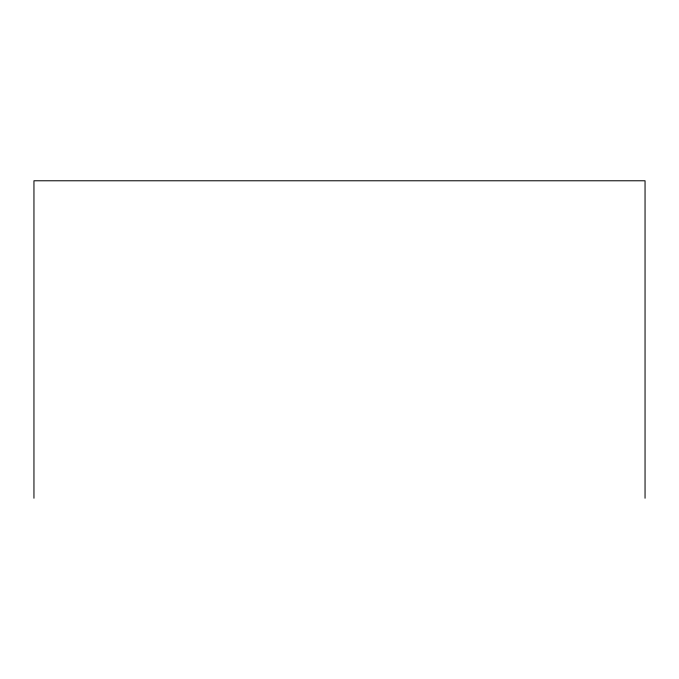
<?xml version="1.0" encoding="UTF-8"?>
<svg xmlns="http://www.w3.org/2000/svg" width="679" height="679" viewBox="0 0 679 679"><rect width="100%" height="100%" fill="white"/><g stroke="black" fill="none" stroke-linecap="round" stroke-linejoin="round"><path stroke-width="1.02" d="M645.05 498.225L645.05 180.775L33.95 180.775L33.95 498.225"/></g></svg>
